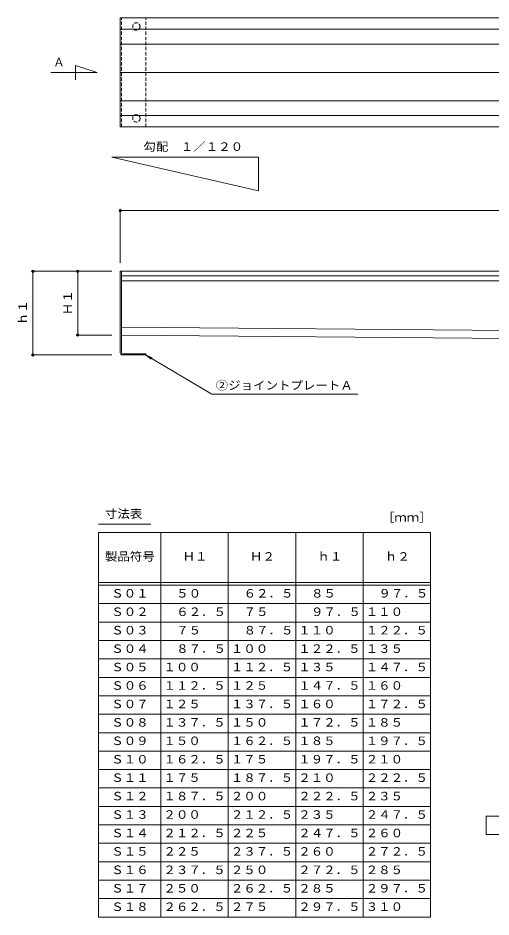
# Model space of a CAD drawing. Units: millimetres, scale not verified. Extents: x -1235 to 1250, y -959 to 955.
# Drawn here: x -1235 to -400, y -632 to 953 of the extents above; entities that cross this region are included whole.
import ezdxf
from ezdxf.enums import TextEntityAlignment as Align

# ---------------------------------------------------------------- set-up
doc = ezdxf.new("R2010")
doc.units = ezdxf.units.MM
doc.header["$LTSCALE"] = 5
doc.header["$PDMODE"] = 32
doc.header["$PDSIZE"] = 4
doc.linetypes.add('DASHED1', pattern=[1.8, 1.2, -0.6])
for name, color, linetype, lineweight in [('0-0_通り芯', 4, 'Continuous', 9), ('0-1_躯体', 7, 'DASHED1', 9), ('0-F_092', 7, 'Continuous', 9), ('2-0__2-c_Shi', 7, 'Continuous', 9), ('4-F', 2, 'Continuous', 9)]:
    doc.layers.add(name, color=color, linetype=linetype, lineweight=lineweight)
doc.layers.add('2-F_2-Fﾚｲﾔ', color=2, linetype='Continuous')
doc.styles.add('ＭＳ ゴシック', font='')
doc.styles.get('ＭＳ ゴシック').set_extended_font_data('MS Gothic')

msp = doc.modelspace()

# ---------------------------------------------------------------- linework, layer by layer
at = {"layer": '0-0_通り芯'}
for p, q in [((-1054.647, 933.301), (443.353, 933.301)), ((-1054.647, 907.301), (443.353, 907.301)), ((-1054.647, 857.301), (443.353, 857.301)), ((443.353, 807.301), (-1054.647, 807.301)), ((443.353, 781.301), (-1054.647, 781.301)), ((-1054.647, 506.73), (-1054.647, 394.231)), ((-1054.647, 506.73), (443.353, 506.73)), ((-1052.647, 506.73), (-1052.647, 394.231)), ((-1052.647, 498.731), (441.353, 498.731)), ((-1052.647, 489.731), (-305.647, 489.731)), ((-305.532, 401.78), (-1052.532, 408.013)), ((-1054.647, 394.231), (-1054.647, 386.926)), ((-1054.647, 363.231), (-1054.647, 386.926)), ((-1052.647, 394.231), (-1052.647, 386.926)), ((-305.647, 387.981), (-1052.647, 394.214)), ((-1052.647, 363.231), (-1052.647, 386.926)), ((-1050.647, 361.231), (-1009.647, 361.231)), ((-1050.647, 359.231), (-1009.988, 359.231)), ((-1009.647, 361.231), (-1009.647, 359.231))]:
    msp.add_line(p, q, dxfattribs=at)
msp.add_lwpolyline([(-1054.647, 761.301), (-1054.647, 953.301), (443.353, 953.301), (443.353, 761.301)], close=True, dxfattribs=at)
for radius in [4, 2]:
    msp.add_arc((-1050.647, 363.231), radius, 180, 270, dxfattribs=at)
at = {"layer": '0-1_躯体'}
for p, q in [((-1052.647, 761.301), (-1052.647, 953.301)), ((-1009.647, 761.301), (-1009.647, 953.301))]:
    msp.add_line(p, q, dxfattribs=at)
for centre in [(-1026.147, 938.301), (-1026.147, 776.301)]:
    msp.add_circle(centre, 6.5, dxfattribs=at)
at = {"layer": '0-F_092'}
for p, q in [((-1095.49, 857.301), (-1177.358, 857.301)), ((-1069.236, 707.892), (-810.727, 648.548)), ((-810.727, 707.892), (-1069.236, 707.892)), ((-810.727, 687.332), (-810.727, 707.892)), ((-810.727, 648.548), (-810.727, 687.332)), ((-1054.647, 521.731), (-1054.647, 616.765)), ((-1054.647, 613.765), (443.353, 613.765)), ((-1129.518, 506.73), (-1211.767, 506.73)), ((-1208.767, 506.73), (-1208.767, 359.231)), ((-1069.647, 506.73), (-1132.518, 506.73)), ((-1129.518, 506.73), (-1129.518, 394.231)), ((-1069.647, 394.231), (-1132.518, 394.231)), ((-1069.647, 359.231), (-1211.767, 359.231)), ((-1009.988, 359.231), (-893.094, 290.02)), ((-1009.988, 359.231), (-998.493, 354.321)), ((-1009.988, 359.231), (-1000.155, 351.513)), ((-893.094, 290.02), (-635.31, 290.02))]:
    msp.add_line(p, q, dxfattribs=at)
at = {"layer": '0-F_092', "color": 4}
msp.add_line((-1009.647, 359.442), (-1009.647, 359.231), dxfattribs=at)
at = {"layer": '0-F_092'}
msp.add_lwpolyline([(-1095.49, 857.301), (-1133.623, 869.437), (-1133.623, 844.298)], dxfattribs=at)
for p in [(-1054.647, 613.765), (-1208.767, 506.73), (-1129.518, 506.73), (-1129.518, 394.231), (-1208.767, 359.231)]:
    msp.add_point(p, dxfattribs=at)
at = {"layer": '2-0__2-c_Shi'}
for p, q in [((-1093.09, 61.054), (-1000.887, 61.054)), ((-982.924, -631.666), (-982.924, 46.111)), ((-863.967, 46.111), (-863.967, -631.666)), ((-745.012, 46.111), (-745.012, -631.666)), ((-626.057, -631.666), (-626.057, 46.111)), ((-507.102, -631.666), (-507.102, 46.111)), ((-1093.09, -41.944), (-507.102, -41.944)), ((-507.102, -46.666), (-1093.09, -46.666)), ((-507.102, -79.166), (-1093.09, -79.166)), ((-507.102, -111.666), (-1093.09, -111.666)), ((-507.102, -144.166), (-1093.09, -144.166)), ((-507.102, -176.666), (-1093.09, -176.666)), ((-507.102, -209.166), (-1093.09, -209.166)), ((-507.102, -241.666), (-1093.09, -241.666)), ((-507.102, -274.166), (-1093.09, -274.166)), ((-507.102, -306.666), (-1093.09, -306.666)), ((-507.102, -339.166), (-1093.09, -339.166)), ((-507.102, -371.666), (-1093.09, -371.666)), ((-507.102, -404.166), (-1093.09, -404.166)), ((-507.102, -436.666), (-1093.09, -436.666)), ((-507.102, -469.166), (-1093.09, -469.166)), ((-507.102, -501.666), (-1093.09, -501.666)), ((-507.102, -534.166), (-1093.09, -534.166)), ((-507.102, -566.666), (-1093.09, -566.666)), ((-507.102, -599.166), (-1093.09, -599.166)), ((-507.102, -631.666), (-1093.09, -631.666))]:
    msp.add_line(p, q, dxfattribs=at)
msp.add_lwpolyline([(-507.102, 46.111), (-1093.09, 46.111), (-1093.09, -631.666)], dxfattribs=at)
at = {"layer": '4-F', "color": 7}
for p, q in [((-408.888, -453.915), (-205.999, -453.915)), ((-408.888, -453.915), (-408.888, -486.415)), ((-408.888, -486.415), (-205.999, -486.415))]:
    msp.add_line(p, q, dxfattribs=at)

# ---------------------------------------------------------------- texts
at = {"layer": '0-F_092', "color": 2, "style": 'ＭＳ ゴシック'}
msp.add_text('Ａ', height=14.66, dxfattribs=at).set_placement((-1172.785, 863.675), align=Align.BOTTOM_LEFT)
at = {"layer": '0-F_092', "color": 2, "style": 'ＭＳ ゴシック', "width": 1.1}
for s, p in [('勾配\u3000１／１２０', (-1013.804, 714.667)), ('②ジョイントプレートＡ', (-886.26, 293.806))]:
    msp.add_text(s, height=14.66, dxfattribs=at).set_placement(p, align=Align.BOTTOM_LEFT)
for s, p in [('Ｈ１', (-1135.518, 429.23)), ('ｈ１', (-1214.767, 411.73))]:
    msp.add_text(s, height=14.66, rotation=90, dxfattribs=at).set_placement(p, align=Align.BOTTOM_LEFT)
at = {"layer": '2-F_2-Fﾚｲﾔ', "style": 'ＭＳ ゴシック', "width": 1.1}
for s, p in [('寸法表', (-1081.757, 67.429)), ('［ｍｍ］', (-593.16, 61.054)), ('製品符号', (-1081.757, -7.916)), ('Ｈ１', (-944.696, -7.916)), ('Ｈ２', (-825.739, -7.916)), ('ｈ１', (-706.786, -7.916)), ('ｈ２', (-587.829, -7.916)), ('Ｓ０１', (-1070.507, -72.916)), ('５０', (-955.947, -72.916)), ('６２．５', (-836.992, -72.916)), ('８５', (-718.034, -72.916)), ('９７．５', (-599.078, -72.916)), ('Ｓ０２', (-1070.507, -105.416)), ('６２．５', (-955.947, -105.416)), ('７５', (-836.992, -105.416)), ('９７．５', (-718.034, -105.416)), ('１１０', (-621.578, -105.416)), ('Ｓ０３', (-1070.507, -137.916)), ('７５', (-955.947, -137.916)), ('８７．５', (-836.992, -137.916)), ('１１０', (-740.534, -137.916)), ('１２２．５', (-621.578, -137.916)), ('Ｓ０４', (-1070.507, -170.416)), ('８７．５', (-955.947, -170.416)), ('１００', (-859.492, -170.416)), ('１２２．５', (-740.534, -170.416)), ('１３５', (-621.578, -170.416)), ('Ｓ０５', (-1070.507, -202.916)), ('１００', (-978.447, -202.916)), ('１１２．５', (-859.492, -202.916)), ('１３５', (-740.534, -202.916)), ('１４７．５', (-621.578, -202.916)), ('Ｓ０６', (-1070.507, -235.416)), ('１１２．５', (-978.447, -235.416)), ('１２５', (-859.492, -235.416)), ('１４７．５', (-740.534, -235.416)), ('１６０', (-621.578, -235.416)), ('Ｓ０７', (-1070.507, -267.916)), ('１２５', (-978.447, -267.916)), ('１３７．５', (-859.492, -267.916)), ('１６０', (-740.534, -267.916)), ('１７２．５', (-621.578, -267.916)), ('Ｓ０８', (-1070.507, -300.416)), ('１３７．５', (-978.447, -300.416)), ('１５０', (-859.492, -300.416)), ('１７２．５', (-740.534, -300.416)), ('１８５', (-621.578, -300.416)), ('Ｓ０９', (-1070.507, -332.916)), ('１５０', (-978.447, -332.916)), ('１６２．５', (-859.492, -332.916)), ('１８５', (-740.534, -332.916)), ('１９７．５', (-621.578, -332.916)), ('Ｓ１０', (-1070.507, -365.416)), ('１６２．５', (-978.447, -365.416)), ('１７５', (-859.492, -365.416)), ('１９７．５', (-740.534, -365.416)), ('２１０', (-621.578, -365.416)), ('Ｓ１１', (-1070.507, -397.916)), ('１７５', (-978.447, -397.916)), ('１８７．５', (-859.492, -397.916)), ('２１０', (-740.534, -397.916)), ('２２２．５', (-621.578, -397.916)), ('Ｓ１２', (-1070.507, -430.416)), ('１８７．５', (-978.447, -430.416)), ('２００', (-859.492, -430.416)), ('２２２．５', (-740.534, -430.416)), ('２３５', (-621.578, -430.416)), ('Ｓ１３', (-1070.507, -462.916)), ('２００', (-978.447, -462.916)), ('２１２．５', (-859.492, -462.916)), ('２３５', (-740.534, -462.916)), ('２４７．５', (-621.578, -462.916)), ('Ｓ１４', (-1070.507, -495.416)), ('２１２．５', (-978.447, -495.416)), ('２２５', (-859.492, -495.416)), ('２４７．５', (-740.534, -495.416)), ('２６０', (-621.578, -495.416)), ('Ｓ１５', (-1070.507, -527.916)), ('２２５', (-978.447, -527.916)), ('２３７．５', (-859.492, -527.916)), ('２６０', (-740.534, -527.916)), ('２７２．５', (-621.578, -527.916)), ('Ｓ１６', (-1070.507, -560.416)), ('２３７．５', (-978.447, -560.416)), ('２５０', (-859.492, -560.416)), ('２７２．５', (-740.534, -560.416)), ('２８５', (-621.578, -560.416)), ('Ｓ１７', (-1070.507, -592.916)), ('２５０', (-978.447, -592.916)), ('２６２．５', (-859.492, -592.916)), ('２８５', (-740.534, -592.916)), ('２９７．５', (-621.578, -592.916)), ('Ｓ１８', (-1070.507, -625.416)), ('２６２．５', (-978.447, -625.416)), ('２７５', (-859.492, -625.416)), ('２９７．５', (-740.534, -625.416)), ('３１０', (-621.578, -625.416))]:
    msp.add_text(s, height=14.66, dxfattribs=at).set_placement(p, align=Align.BOTTOM_LEFT)

doc.saveas('drawing.dxf')
